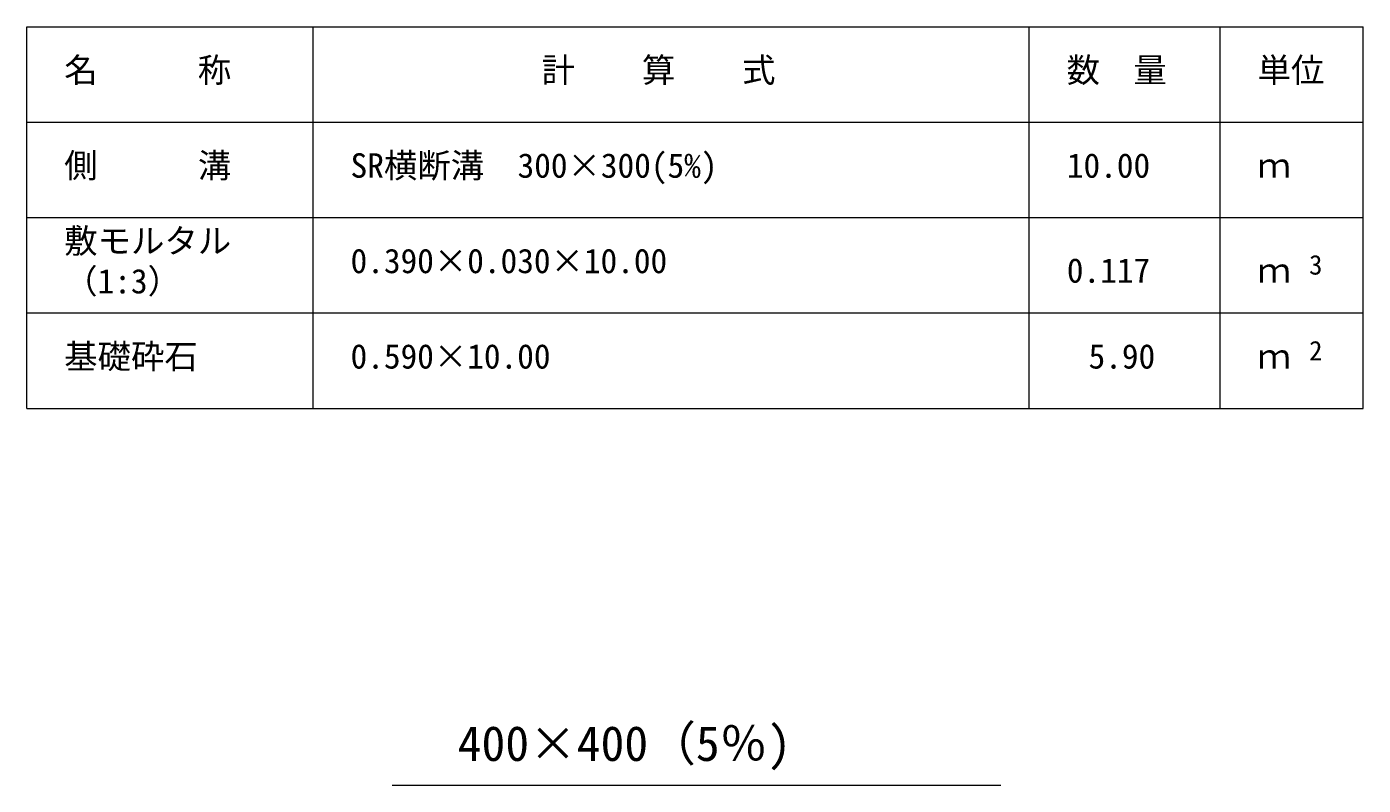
# Model space of a CAD drawing. Units: millimetres, scale not verified. Extents: x 0 to 84100, y 0 to 59400.
# Drawn here: x 32285 to 46285, y 37311 to 45260 of the extents above; entities that cross this region are included whole.
import ezdxf
from ezdxf.enums import TextEntityAlignment as Align

# ---------------------------------------------------------------- set-up
doc = ezdxf.new("R2010")
doc.units = ezdxf.units.MM
doc.header["$LTSCALE"] = 100
doc.layers.add('D-MTR-FRAM（材料表図枠）', color=2, linetype='Continuous', lineweight=18)
doc.layers.add('D-STR-HTXT（旗揚げ）', color=7, linetype='Continuous', lineweight=18)
doc.layers.add('D-MTR-TXT(文字列）', color=7, linetype='Continuous')
doc.layers.add('D-TTL-TXT（文字）', color=7, linetype='Continuous')
doc.styles.add('ＭＳ ゴシック', font='')
doc.styles.get('ＭＳ ゴシック').set_extended_font_data('MS Gothic')

msp = doc.modelspace()

# ---------------------------------------------------------------- linework, layer by layer
at = {"layer": 'D-MTR-FRAM（材料表図枠）'}
for p, q in [((32284.6, 45260.4), (46284.6, 45260.4)), ((32284.6, 41260.4), (32284.6, 45260.4)), ((35284.6, 41260.4), (35284.6, 45260.4)), ((42784.6, 41260.4), (42784.6, 45260.4)), ((44784.6, 42060.4), (44784.6, 45260.4)), ((44784.6, 41260.4), (44784.6, 45260.4)), ((46284.6, 41260.4), (46284.6, 45260.4)), ((32284.6, 44260.4), (46284.6, 44260.4)), ((32284.6, 43260.4), (46284.6, 43260.4)), ((32284.6, 42260.4), (46284.6, 42260.4)), ((32284.6, 41260.4), (46284.6, 41260.4))]:
    msp.add_line(p, q, dxfattribs=at)
at = {"layer": 'D-STR-HTXT（旗揚げ）'}
msp.add_line((36110.8, 37310.9), (42489.2, 37310.9), dxfattribs=at)

# ---------------------------------------------------------------- texts
at = {"layer": 'D-MTR-TXT(文字列）', "style": 'ＭＳ ゴシック'}
for s, height, p in [('名\u3000\u3000\u3000称', 256.6, (32676.9, 44600.7)), ('計\u3000\u3000算\u3000\u3000式', 256.6, (37677.7, 44600.7)), ('数\u3000量', 256.6, (43176.9, 44600.7)), ('単位', 256.6, (45176.9, 44600.7)), ('側\u3000\u3000\u3000溝', 256.6, (32676.9, 43600.7)), ('SR横断溝\u3000300×300(5%)', 256.6, (35676.9, 43600.7)), ('10.00', 256.6, (43179.6, 43600.7)), ('ｍ', 256.6, (45176.9, 43600.7)), ('敷モルタル', 256.6, (32676.9, 42810.7)), ('0.390×0.030×10.00', 256.6, (35676.9, 42600.7)), ('3', 205.3, (45717.1, 42601.1)), ('（1:3）', 256.6, (32676.9, 42388.5)), ('0.117', 256.6, (43179.6, 42500.7)), ('ｍ', 256.6, (45176.9, 42500.7)), ('基礎砕石', 256.6, (32676.9, 41600.7)), ('0.590×10.00', 256.6, (35676.9, 41600.7)), ('5.90', 256.6, (43407, 41600.7)), ('ｍ', 256.6, (45176.9, 41600.7)), ('2', 205.3, (45717.1, 41701.1))]:
    msp.add_text(s, height=height, dxfattribs=at).set_placement(p, align=Align.BOTTOM_LEFT)
at = {"layer": 'D-TTL-TXT（文字）', "style": 'ＭＳ ゴシック'}
msp.add_text('400×400（5％)', height=366.6, dxfattribs=at).set_placement((36798.8, 37455.8), align=Align.BOTTOM_LEFT)

doc.saveas('drawing.dxf')
